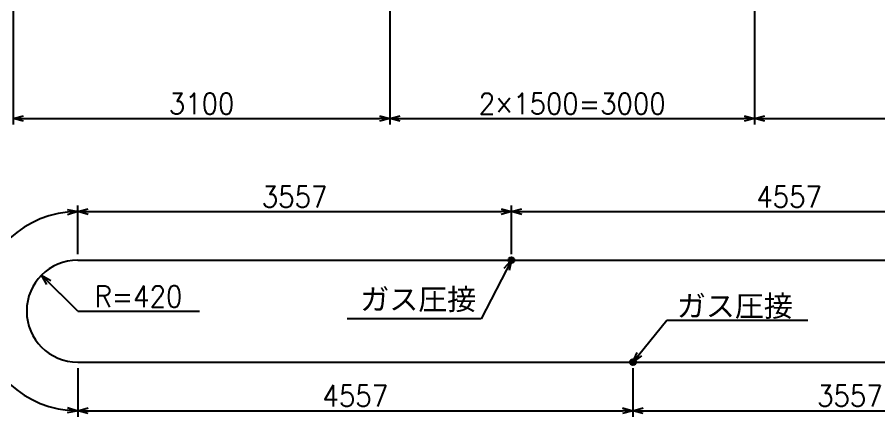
# Model space of a CAD drawing. Extents: x -24090 to 17960, y 77600 to 107300.
# Drawn here: x -16803 to -9712, y 85673 to 88964 of the extents above; entities that cross this region are included whole.
import ezdxf

# ---------------------------------------------------------------- set-up
doc = ezdxf.new("R2010")
doc.units = 0
doc.header["$LTSCALE"] = 300
doc.header["$MEASUREMENT"] = 0
doc.layers.get('0').update_dxf_attribs({"linetype": 'CONTINUOUS'})
doc.layers.get('DEFPOINTS').update_dxf_attribs({"linetype": 'CONTINUOUS'})
for name, color, linetype in [('-コーベル', 2, 'CONTINUOUS'), ('-寸法', 1, 'CONTINUOUS'), ('-構造', 3, 'CONTINUOUS'), ('鉄筋材料', 3, 'CONTINUOUS')]:
    doc.layers.add(name, color=color, linetype=linetype)
doc.styles.add('MS明朝', font='MS PMincho.ttf')
doc.styles.add('romans', font='ROMANS.shx', dxfattribs={"width": 0.9, "bigfont": 'EXTFONT.shx'})
doc.dimstyles.new('ST-50', dxfattribs={"dimscale": 50, "dimtxt": 3.5, "dimasz": 1.7, "dimexe": 1, "dimexo": 1, "dimgap": 1, "dimtad": 0, "dimdec": 0, "dimzin": 0, "dimdsep": 46, "dimtxsty": 'romans', "dimblk": 'OPEN30', "dimcen": 1, "dimdle": 3, "dimclrd": 1, "dimclre": 1, "dimclrt": 3, "dimaunit": 1, "dimadec": 0, "dimazin": 0, "dimtfac": 1, "dimtdec": 0, "dimtix": 1, "dimtmove": 2, "dimatfit": 3, "dimldrblk": 'OPEN30', "dimfxl": 0, "dimtvp": 0.7, "dimtolj": 1, "dimtzin": 0, "dimarcsym": 0})
doc.dimstyles.new('矢', dxfattribs={"dimscale": 50, "dimtxt": 3.5, "dimasz": 1.7, "dimexe": 1, "dimexo": 0.7, "dimgap": 0.09, "dimtad": 0, "dimdec": 0, "dimzin": 0, "dimdsep": 46, "dimtxsty": 'romans', "dimblk": 'OPEN30', "dimcen": 1, "dimdle": 1, "dimclrd": 1, "dimclre": 1, "dimclrt": 3, "dimaunit": 1, "dimadec": 0, "dimazin": 0, "dimtfac": 1, "dimtdec": 0, "dimtix": 1, "dimtmove": 2, "dimatfit": 3, "dimldrblk": 'OPEN30', "dimfxl": 0, "dimtvp": 0.7, "dimtolj": 1, "dimtzin": 0, "dimarcsym": 0})

# ---------------------------------------------------------------- blocks, each defined once
blk = doc.blocks.new('_Open30')
at = {"color": 0, "lineweight": -2}
for p, q in [((-1, 0.268), (0, 0)), ((0, 0), (-1, -0.268)), ((0, 0), (-1, 0))]:
    blk.add_line(p, q, dxfattribs=at)
blk = doc.blocks.new('*D24')
at = {"layer": '-寸法', "color": 1, "linetype": 'Continuous', "lineweight": -2}
for p, q in [((-12735.2, 87013.2), (-12735.2, 87413.2)), ((-12650.2, 87363.2), (-8250.2, 87363.2)), ((-8165.2, 87013.2), (-8165.2, 87413.2))]:
    blk.add_line(p, q, dxfattribs=at)
at = {"layer": 'DEFPOINTS', "color": 0, "linetype": 'Continuous'}
for p in [(-8165.2, 87363.2), (-12735.2, 86963.2), (-8165.2, 86963.2)]:
    blk.add_point(p, dxfattribs=at)
at = {"layer": '-寸法', "color": 1, "linetype": 'Continuous', "lineweight": -2, "xscale": 85, "yscale": 85, "zscale": 85, "rotation": 180}
blk.add_blockref('_Open30', (-12735.2, 87363.2), dxfattribs=at)
at = {"layer": '-寸法', "color": 1, "linetype": 'Continuous', "lineweight": -2, "xscale": 85, "yscale": 85, "zscale": 85}
blk.add_blockref('_Open30', (-8165.2, 87363.2), dxfattribs=at)
at = {"layer": '-寸法', "color": 3, "linetype": 'Continuous', "insert": (-10450.2, 87485.7), "char_height": 175, "attachment_point": 5, "style": 'romans'}
blk.add_mtext('\\A1;4557', dxfattribs=at)
blk = doc.blocks.new('*D21')
at = {"layer": '-寸法', "color": 1, "linetype": 'Continuous', "lineweight": -2}
for p, q in [((-11735.2, 86073.2), (-11735.2, 85673.2)), ((-8165.2, 86073.2), (-8165.2, 85673.2)), ((-11650.2, 85723.2), (-8250.2, 85723.2))]:
    blk.add_line(p, q, dxfattribs=at)
at = {"layer": 'DEFPOINTS', "color": 0, "linetype": 'Continuous'}
for p in [(-11735.2, 86123.2), (-8165.2, 86123.2), (-8165.2, 85723.2)]:
    blk.add_point(p, dxfattribs=at)
at = {"layer": '-寸法', "color": 1, "linetype": 'Continuous', "lineweight": -2, "xscale": 85, "yscale": 85, "zscale": 85, "rotation": 180}
blk.add_blockref('_Open30', (-11735.2, 85723.2), dxfattribs=at)
at = {"layer": '-寸法', "color": 1, "linetype": 'Continuous', "lineweight": -2, "xscale": 85, "yscale": 85, "zscale": 85}
blk.add_blockref('_Open30', (-8165.2, 85723.2), dxfattribs=at)
at = {"layer": '-寸法', "color": 3, "linetype": 'Continuous', "insert": (-9950.2, 85845.7), "char_height": 175, "attachment_point": 5, "style": 'romans'}
blk.add_mtext('\\A1;3557', dxfattribs=at)
blk = doc.blocks.new('*D7')
at = {"layer": '-寸法', "color": 1, "linetype": 'Continuous', "lineweight": -2}
for p, q in [((-16305.2, 86073.2), (-16305.2, 85673.2)), ((-11735.2, 86073.2), (-11735.2, 85673.2)), ((-16220.2, 85723.2), (-11820.2, 85723.2))]:
    blk.add_line(p, q, dxfattribs=at)
at = {"layer": 'DEFPOINTS', "color": 0, "linetype": 'Continuous'}
for p in [(-16305.2, 86123.2), (-11735.2, 86123.2), (-11735.2, 85723.2)]:
    blk.add_point(p, dxfattribs=at)
at = {"layer": '-寸法', "color": 1, "linetype": 'Continuous', "lineweight": -2, "xscale": 85, "yscale": 85, "zscale": 85, "rotation": 180}
blk.add_blockref('_Open30', (-16305.2, 85723.2), dxfattribs=at)
at = {"layer": '-寸法', "color": 1, "linetype": 'Continuous', "lineweight": -2, "xscale": 85, "yscale": 85, "zscale": 85}
blk.add_blockref('_Open30', (-11735.2, 85723.2), dxfattribs=at)
at = {"layer": '-寸法', "color": 3, "linetype": 'Continuous', "insert": (-14020.2, 85845.7), "char_height": 175, "attachment_point": 5, "style": 'romans'}
blk.add_mtext('\\A1;4557', dxfattribs=at)
blk = doc.blocks.new('*D4')
at = {"layer": '-寸法', "color": 1, "linetype": 'Continuous', "lineweight": -2}
for p, q in [((-16305.2, 87013.2), (-16305.2, 87413.2)), ((-16220.2, 87363.2), (-12820.2, 87363.2)), ((-12735.2, 87013.2), (-12735.2, 87413.2))]:
    blk.add_line(p, q, dxfattribs=at)
at = {"layer": 'DEFPOINTS', "color": 0, "linetype": 'Continuous'}
for p in [(-12735.2, 87363.2), (-16305.2, 86963.2), (-12735.2, 86963.2)]:
    blk.add_point(p, dxfattribs=at)
at = {"layer": '-寸法', "color": 1, "linetype": 'Continuous', "lineweight": -2, "xscale": 85, "yscale": 85, "zscale": 85, "rotation": 180}
blk.add_blockref('_Open30', (-16305.2, 87363.2), dxfattribs=at)
at = {"layer": '-寸法', "color": 1, "linetype": 'Continuous', "lineweight": -2, "xscale": 85, "yscale": 85, "zscale": 85}
blk.add_blockref('_Open30', (-12735.2, 87363.2), dxfattribs=at)
at = {"layer": '-寸法', "color": 3, "linetype": 'Continuous', "insert": (-14520.2, 87485.7), "char_height": 175, "attachment_point": 5, "style": 'romans'}
blk.add_mtext('\\A1;3557', dxfattribs=at)
blk = doc.blocks.new('*D9')
at = {"layer": '-コーベル', "color": 1, "linetype": 'Continuous', "lineweight": -2}
for p, q in [((-16305.2, 87013.2), (-16305.2, 87413.2)), ((-16305.2, 86073.2), (-16305.2, 85673.2))]:
    blk.add_line(p, q, dxfattribs=at)
blk.add_arc((-16305.2, 86543.2), 820, 95.94186, 264.05814, dxfattribs=at)
at = {"layer": 'DEFPOINTS', "color": 0, "linetype": 'Continuous'}
for p in [(-17015.3, 86953.2), (-16305.2, 86963.2), (-16305.2, 86543.2), (-16305.2, 86123.2)]:
    blk.add_point(p, dxfattribs=at)
at = {"layer": '-コーベル', "color": 1, "linetype": 'Continuous', "lineweight": -2, "xscale": 85, "yscale": 85, "zscale": 85}
for p, rotation in [((-16305.2, 87363.2), 2.970929463484451), ((-16305.2, 85723.2), 357.0290705365156)]:
    blk.add_blockref('_Open30', p, dxfattribs=dict(at, rotation=rotation))
at = {"layer": '-コーベル', "color": 3, "linetype": 'Continuous', "insert": (-17247.7, 86543.2), "char_height": 175, "attachment_point": 5, "rotation": 90, "style": 'romans'}
blk.add_mtext('\\A1; 1319', dxfattribs=at)
blk = doc.blocks.new('*D69')
at = {"layer": '-寸法', "color": 1, "linetype": 'Continuous', "lineweight": -2}
for p, q in [((-13735.2, 89647), (-13735.2, 88079.9)), ((-10735.2, 89647), (-10735.2, 88079.9)), ((-13650.2, 88129.9), (-10820.2, 88129.9))]:
    blk.add_line(p, q, dxfattribs=at)
at = {"layer": 'DEFPOINTS', "color": 0, "linetype": 'Continuous'}
for p in [(-13735.2, 89697), (-10735.2, 89697), (-10735.2, 88129.9)]:
    blk.add_point(p, dxfattribs=at)
at = {"layer": '-寸法', "color": 1, "linetype": 'Continuous', "lineweight": -2, "xscale": 85, "yscale": 85, "zscale": 85, "rotation": 180}
blk.add_blockref('_Open30', (-13735.2, 88129.9), dxfattribs=at)
at = {"layer": '-寸法', "color": 1, "linetype": 'Continuous', "lineweight": -2, "xscale": 85, "yscale": 85, "zscale": 85}
blk.add_blockref('_Open30', (-10735.2, 88129.9), dxfattribs=at)
at = {"layer": '-寸法', "color": 3, "linetype": 'Continuous', "insert": (-12235.2, 88252.4), "char_height": 175, "attachment_point": 5, "style": 'romans'}
blk.add_mtext('\\A1;2×1500=3000', dxfattribs=at)
blk = doc.blocks.new('*D70')
at = {"layer": '-寸法', "color": 1, "linetype": 'Continuous', "lineweight": -2}
for p, q in [((-16835.2, 89647), (-16835.2, 88079.9)), ((-13735.2, 89647), (-13735.2, 88079.9)), ((-16750.2, 88129.9), (-13820.2, 88129.9))]:
    blk.add_line(p, q, dxfattribs=at)
at = {"layer": 'DEFPOINTS', "color": 0, "linetype": 'Continuous'}
for p in [(-16835.2, 89697), (-13735.2, 89697), (-13735.2, 88129.9)]:
    blk.add_point(p, dxfattribs=at)
at = {"layer": '-寸法', "color": 1, "linetype": 'Continuous', "lineweight": -2, "xscale": 85, "yscale": 85, "zscale": 85, "rotation": 180}
blk.add_blockref('_Open30', (-16835.2, 88129.9), dxfattribs=at)
at = {"layer": '-寸法', "color": 1, "linetype": 'Continuous', "lineweight": -2, "xscale": 85, "yscale": 85, "zscale": 85}
blk.add_blockref('_Open30', (-13735.2, 88129.9), dxfattribs=at)
at = {"layer": '-寸法', "color": 3, "linetype": 'Continuous', "insert": (-15285.2, 88252.4), "char_height": 175, "attachment_point": 5, "style": 'romans'}
blk.add_mtext('\\A1;3100', dxfattribs=at)
blk = doc.blocks.new('*D71')
at = {"layer": '-寸法', "color": 1, "linetype": 'Continuous', "lineweight": -2}
for p, q in [((-10735.2, 89647), (-10735.2, 88079.9)), ((-7635.2, 89647), (-7635.2, 88079.9)), ((-10650.2, 88129.9), (-7720.2, 88129.9))]:
    blk.add_line(p, q, dxfattribs=at)
at = {"layer": 'DEFPOINTS', "color": 0, "linetype": 'Continuous'}
for p in [(-10735.2, 89697), (-7635.2, 89697), (-7635.2, 88129.9)]:
    blk.add_point(p, dxfattribs=at)
at = {"layer": '-寸法', "color": 1, "linetype": 'Continuous', "lineweight": -2, "xscale": 85, "yscale": 85, "zscale": 85, "rotation": 180}
blk.add_blockref('_Open30', (-10735.2, 88129.9), dxfattribs=at)
at = {"layer": '-寸法', "color": 1, "linetype": 'Continuous', "lineweight": -2, "xscale": 85, "yscale": 85, "zscale": 85}
blk.add_blockref('_Open30', (-7635.2, 88129.9), dxfattribs=at)
at = {"layer": '-寸法', "color": 3, "linetype": 'Continuous', "insert": (-9185.2, 88252.4), "char_height": 175, "attachment_point": 5, "style": 'romans'}
blk.add_mtext('\\A1;3100', dxfattribs=at)

msp = doc.modelspace()

# ---------------------------------------------------------------- linework, layer by layer
at = {"layer": '-コーベル', "ltscale": 0.2}
for p, q in [((-16305.2, 86963.2), (-12735.2, 86963.2)), ((-12735.2, 86963.2), (-8165.2, 86963.2)), ((-16305.2, 86123.2), (-12735.2, 86123.2)), ((-12735.2, 86123.2), (-8165.2, 86123.2))]:
    msp.add_line(p, q, dxfattribs=at)
msp.add_arc((-16305.2, 86543.2), 420, 90, 270, dxfattribs=at)
at = {"layer": '-寸法', "linetype": 'Continuous'}
for q in [(-16602.1, 86840.2), (-15303.8, 86543.2)]:
    msp.add_line((-16305.2, 86543.2), q, dxfattribs=at)
at = {"layer": '-構造', "linetype": 'Continuous'}
for centre, radius in [((-12735.2, 86963.2), 25), ((-12735.2, 86963.2), 17.5), ((-12735.2, 86963.2), 10), ((-11735.2, 86123.2), 25), ((-11735.2, 86123.2), 17.5), ((-11735.2, 86123.2), 10)]:
    msp.add_circle(centre, radius, dxfattribs=at)

# ---------------------------------------------------------------- texts
at = {"layer": '-寸法', "color": 3, "style": 'romans', "width": 0.9}
msp.add_text('R=420', height=175, dxfattribs=at).set_placement((-16165.7, 86576.6))
at = {"layer": '鉄筋材料', "style": 'MS明朝'}
for p in [(-13980.1, 86553.6), (-11374.2, 86498.3)]:
    msp.add_text('ガス圧接', height=175, dxfattribs=at).set_placement(p)

# ---------------------------------------------------------------- dimensions: what is measured, and where the dimension line sits
at = {"layer": '-コーベル', "linetype": 'Continuous'}
dim = msp.add_angular_dim_3p(base=(-17015.3, 86953.2), center=(-16305.2, 86543.2), p1=(-16305.2, 86963.2), p2=(-16305.2, 86123.2), text=' 1319', dimstyle='ST-50', dxfattribs=at)
dim.commit()
dim.dimension.update_dxf_attribs({"geometry": '*D9', "text_midpoint": (-17247.7, 86543.2)})
at = {"layer": '-寸法', "linetype": 'Continuous'}
for base, p1, p2, picture, middle in [((-13735.2, 88129.9), (-16835.2, 89697), (-13735.2, 89697), '*D70', (-15285.2, 88252.4)), ((-7635.2, 88129.9), (-10735.2, 89697), (-7635.2, 89697), '*D71', (-9185.2, 88252.4))]:
    dim = msp.add_linear_dim(base=base, p1=p1, p2=p2, dimstyle='ST-50', dxfattribs=at)
    dim.commit()
    dim.dimension.update_dxf_attribs({"geometry": picture, "text_midpoint": middle})
for base, p1, p2, text, picture, middle in [((-10735.2, 88129.9), (-13735.2, 89697), (-10735.2, 89697), '2×1500=<>', '*D69', (-12235.2, 88252.4)), ((-12735.2, 87363.2), (-16305.2, 86963.2), (-12735.2, 86963.2), '3557', '*D4', (-14520.2, 87485.7)), ((-8165.2, 87363.2), (-12735.2, 86963.2), (-8165.2, 86963.2), '4557', '*D24', (-10450.2, 87485.7)), ((-11735.2, 85723.2), (-16305.2, 86123.2), (-11735.2, 86123.2), '4557', '*D7', (-14020.2, 85845.7)), ((-8165.2, 85723.2), (-11735.2, 86123.2), (-8165.2, 86123.2), '3557', '*D21', (-9950.2, 85845.7))]:
    dim = msp.add_linear_dim(base=base, p1=p1, p2=p2, text=text, dimstyle='ST-50', dxfattribs=at)
    dim.commit()
    dim.dimension.update_dxf_attribs({"geometry": picture, "text_midpoint": middle})

# ---------------------------------------------------------------- leaders
at = {"layer": '-寸法', "color": 1, "linetype": 'Continuous'}
msp.add_leader([(-16602.1, 86840.2), (-16451.6, 86689.6)], dimstyle='矢', override={"dimgap": 0.09, "dimtad": 0}, dxfattribs=at)
at = {"layer": '-構造', "linetype": 'Continuous'}
for points in [[(-12735.2, 86963.2), (-12985.7, 86481.2), (-14087.2, 86481.2)], [(-11735.2, 86123.2), (-11457.8, 86469.3), (-10297.1, 86469.3)]]:
    msp.add_leader(points, dimstyle='ST-50', override={"dimgap": 1, "dimtad": 0}, dxfattribs=at)

doc.saveas('drawing.dxf')
